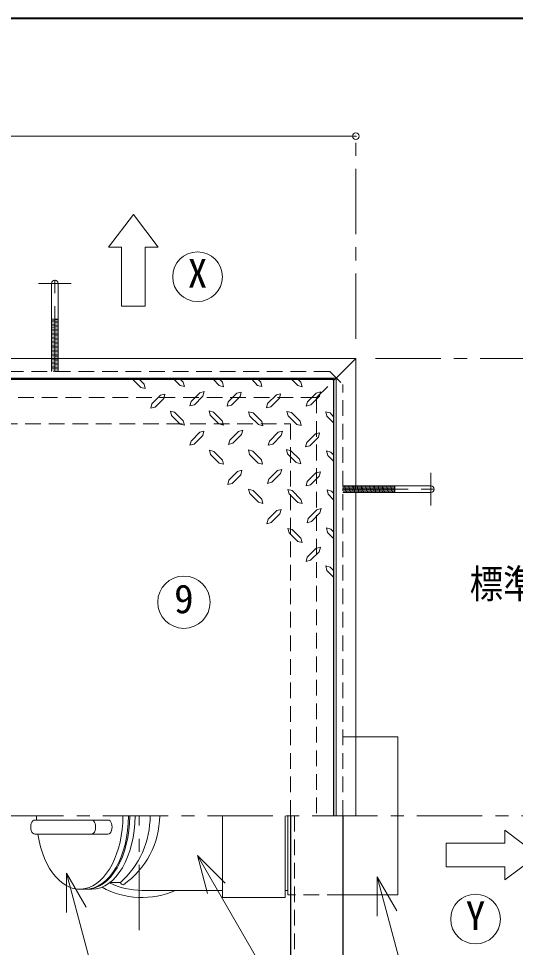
# Model space of a CAD drawing. Units: millimetres at full size, sheet at 1:10; details may follow other scales. Extents: x -2125 to 1925, y -1405 to 1405.
# Drawn here: x 194 to 574, y 694 to 1405 of the extents above; entities that cross this region are included whole.
import ezdxf
from ezdxf.enums import TextEntityAlignment as Align

# ---------------------------------------------------------------- set-up
doc = ezdxf.new("R2010")
doc.units = ezdxf.units.MM
doc.header["$LTSCALE"] = 10
doc.header["$PDMODE"] = 32
doc.header["$PDSIZE"] = 5
doc.linetypes.add('CHAIN1', pattern=[8, 5, -1, 1, -1])
doc.linetypes.add('DASHED1', pattern=[1.8, 1.2, -0.6])
doc.layers.add('0-A', color=4, linetype='Continuous', lineweight=9)
doc.styles.add('ＭＳ ゴシック', font='')
doc.styles.get('ＭＳ ゴシック').set_extended_font_data('MS Gothic')

msp = doc.modelspace()

# ---------------------------------------------------------------- linework, layer by layer
at = {"layer": '0-A', "color": 1, "lineweight": 40}
msp.add_line((1925.2, 1405.02), (-2124.8, 1405.02), dxfattribs=at)
at = {"layer": '0-A'}
for p, q in [((-1147.8, 1315.02), (452.2, 1315.02)), ((282.2, 1255.02), (263.2, 1230.02)), ((282.2, 1255.02), (301.2, 1230.02)), ((263.2, 1230.02), (273.2, 1230.02)), ((301.2, 1230.02), (291.2, 1230.02)), ((224.7, 1174.92), (219.7, 1174.92)), ((219.7, 1174.05), (224.7, 1174.46)), ((219.7, 1173.04), (224.7, 1173.45)), ((219.7, 1172.04), (224.7, 1172.45)), ((219.7, 1171.04), (224.7, 1171.45)), ((219.7, 1170.03), (224.7, 1170.44)), ((219.7, 1169.03), (224.7, 1169.44)), ((219.7, 1168.03), (224.7, 1168.44)), ((219.7, 1167.02), (224.7, 1167.43)), ((219.7, 1166.02), (224.7, 1166.43)), ((219.7, 1165.02), (224.7, 1165.43)), ((219.7, 1164.01), (224.7, 1164.42)), ((219.7, 1163.01), (224.7, 1163.42)), ((219.7, 1162.01), (224.7, 1162.42)), ((219.7, 1161), (224.7, 1161.41)), ((219.7, 1160), (224.7, 1160.41)), ((219.7, 1159), (224.7, 1159.41)), ((219.7, 1157.99), (224.7, 1158.4)), ((219.7, 1156.99), (224.7, 1157.4)), ((219.7, 1155.99), (224.7, 1156.4)), ((219.7, 1154.98), (224.7, 1155.39)), ((219.7, 1153.98), (224.7, 1154.39)), ((219.7, 1152.98), (224.7, 1153.39)), ((219.7, 1151.97), (224.7, 1152.38)), ((219.7, 1150.97), (224.7, 1151.38)), ((219.7, 1149.97), (224.7, 1150.38)), ((219.7, 1148.96), (224.7, 1149.37)), ((219.7, 1147.96), (224.7, 1148.37)), ((219.7, 1146.96), (224.7, 1147.37)), ((219.7, 1145.95), (224.7, 1146.36)), ((220.54, 1145.02), (224.7, 1145.36)), ((437.2, 1130.02), (435.2, 1128.02)), ((281.6, 1129.02), (287.94, 1122.82)), ((286.58, 1129.02), (290.36, 1125.24)), ((313.14, 1129.02), (317.87, 1124.29)), ((343.07, 1129.02), (347.79, 1124.29)), ((351.15, 1123.35), (347.79, 1124.29)), ((348, 1129.02), (350.31, 1126.71)), ((350.31, 1126.71), (351.15, 1123.35)), ((372.64, 1129.02), (377.09, 1124.4)), ((380.45, 1123.56), (377.09, 1124.4)), ((377.4, 1129.02), (379.61, 1126.81)), ((379.61, 1126.81), (380.45, 1123.56)), ((403.02, 1129.02), (407.75, 1124.29)), ((411.11, 1123.35), (407.75, 1124.29)), ((407.85, 1129.02), (410.16, 1126.71)), ((410.16, 1126.71), (411.11, 1123.35)), ((296.24, 1110.22), (302.96, 1116.94)), ((302.96, 1116.94), (306.21, 1117.78)), ((306.21, 1117.78), (305.37, 1114.42)), ((328.79, 1109.59), (335.3, 1116.21)), ((354.72, 1111.69), (361.34, 1118.41)), ((357.14, 1109.28), (363.75, 1115.89)), ((384.75, 1110.43), (391.47, 1117.15)), ((391.47, 1117.15), (394.73, 1117.99)), ((394.73, 1117.99), (393.89, 1114.63)), ((415.31, 1111.8), (421.92, 1118.52)), ((417.72, 1109.38), (424.34, 1116)), ((421.92, 1118.52), (425.28, 1119.36)), ((425.28, 1119.36), (424.34, 1116)), ((296.24, 1110.22), (295.4, 1106.97)), ((298.76, 1107.81), (305.37, 1114.42)), ((326.27, 1112.01), (325.43, 1108.75)), ((328.79, 1109.59), (325.43, 1108.75)), ((354.72, 1111.69), (353.78, 1108.44)), ((357.14, 1109.28), (353.78, 1108.44)), ((384.75, 1110.43), (383.91, 1107.18)), ((387.27, 1108.02), (393.89, 1114.63)), ((415.31, 1111.8), (414.36, 1108.54)), ((417.72, 1109.38), (414.36, 1108.54)), ((298.76, 1107.81), (295.4, 1106.97)), ((313.67, 1103.92), (310.41, 1104.76)), ((311.25, 1101.4), (310.41, 1104.76)), ((313.67, 1103.92), (320.28, 1097.2)), ((340.97, 1101.51), (340.13, 1104.87)), ((343.38, 1103.92), (340.13, 1104.87)), ((343.38, 1103.92), (350.1, 1097.31)), ((373.62, 1103.4), (370.26, 1104.24)), ((371.21, 1100.88), (370.26, 1104.24)), ((373.62, 1103.4), (380.24, 1096.78)), ((387.27, 1108.02), (383.91, 1107.18)), ((400.5, 1101.09), (399.56, 1104.45)), ((402.92, 1103.5), (399.56, 1104.45)), ((402.92, 1103.5), (409.53, 1096.89)), ((432.53, 1103.4), (429.17, 1104.24)), ((430.11, 1100.88), (429.17, 1104.24)), ((432.53, 1103.4), (435.2, 1100.34)), ((311.25, 1101.4), (317.87, 1094.79)), ((340.97, 1101.51), (347.58, 1094.89)), ((350.94, 1094.05), (347.58, 1094.89)), ((350.1, 1097.31), (350.94, 1094.05)), ((371.21, 1100.88), (377.72, 1094.37)), ((380.24, 1096.78), (381.08, 1093.42)), ((400.5, 1101.09), (407.12, 1094.47)), ((410.48, 1093.63), (407.12, 1094.47)), ((409.53, 1096.89), (410.48, 1093.63)), ((430.11, 1100.88), (435.2, 1095.79)), ((326.27, 1081.77), (332.88, 1088.49)), ((332.88, 1088.49), (336.14, 1089.33)), ((336.14, 1089.33), (335.3, 1085.97)), ((355.88, 1082.5), (362.49, 1089.12)), ((362.49, 1089.12), (365.75, 1090.06)), ((365.75, 1090.06), (364.91, 1086.7)), ((381.08, 1093.42), (377.72, 1094.37)), ((386.12, 1081.77), (392.73, 1088.49)), ((392.73, 1088.49), (396.09, 1089.33)), ((396.09, 1089.33), (395.15, 1085.97)), ((421.29, 1087.23), (424.55, 1088.17)), ((424.55, 1088.17), (423.71, 1084.81)), ((326.27, 1081.77), (325.32, 1078.51)), ((328.68, 1079.35), (335.3, 1085.97)), ((355.88, 1082.5), (354.93, 1079.14)), ((358.29, 1080.09), (364.91, 1086.7)), ((386.12, 1081.77), (385.28, 1078.51)), ((388.64, 1079.35), (395.15, 1085.97)), ((414.68, 1080.61), (413.73, 1077.25)), ((414.68, 1080.61), (421.29, 1087.23)), ((417.09, 1078.2), (423.71, 1084.81)), ((328.68, 1079.35), (325.32, 1078.51)), ((343.59, 1073.89), (340.34, 1074.84)), ((341.18, 1071.48), (340.34, 1074.84)), ((343.59, 1073.89), (350.31, 1067.28)), ((358.29, 1080.09), (354.93, 1079.14)), ((373.41, 1074), (370.05, 1074.94)), ((371, 1071.58), (370.05, 1074.94)), ((373.41, 1074), (380.03, 1067.38)), ((388.64, 1079.35), (385.28, 1078.51)), ((402.5, 1074.42), (399.24, 1075.36)), ((400.08, 1072), (399.24, 1075.36)), ((402.5, 1074.42), (409.22, 1067.8)), ((417.09, 1078.2), (413.73, 1077.25)), ((433.16, 1073.37), (429.8, 1074.21)), ((430.74, 1070.85), (429.8, 1074.21)), ((433.16, 1073.37), (435.2, 1071.32)), ((341.18, 1071.48), (347.79, 1064.86)), ((350.31, 1067.28), (351.15, 1064.02)), ((371, 1071.58), (377.61, 1064.97)), ((380.03, 1067.38), (380.97, 1064.02)), ((400.08, 1072), (406.7, 1065.39)), ((409.22, 1067.8), (410.06, 1064.44)), ((430.74, 1070.85), (435.2, 1066.39)), ((351.15, 1064.02), (347.79, 1064.86)), ((380.97, 1064.02), (377.61, 1064.97)), ((385.7, 1052.68), (392.31, 1059.3)), ((410.06, 1064.44), (406.7, 1065.39)), ((355.25, 1051.84), (354.3, 1048.48)), ((357.66, 1049.43), (364.28, 1056.04)), ((385.7, 1052.68), (384.75, 1049.32)), ((388.11, 1050.27), (394.73, 1056.88)), ((415.1, 1050.79), (421.71, 1057.51)), ((417.62, 1048.38), (424.13, 1054.99)), ((421.71, 1057.51), (425.07, 1058.35)), ((425.07, 1058.35), (424.13, 1054.99)), ((357.66, 1049.43), (354.3, 1048.48)), ((371.21, 1041.55), (370.26, 1044.91)), ((373.62, 1043.97), (370.26, 1044.91)), ((388.11, 1050.27), (384.75, 1049.32)), ((403.55, 1043.86), (400.29, 1044.7)), ((401.13, 1041.34), (400.29, 1044.7)), ((415.1, 1050.79), (414.26, 1047.54)), ((417.62, 1048.38), (414.26, 1047.54)), ((452.2, 1043.35), (452.54, 1047.52)), ((453.14, 1042.52), (453.55, 1047.52)), ((454.14, 1042.52), (454.55, 1047.52)), ((455.15, 1042.52), (455.55, 1047.52)), ((456.15, 1042.52), (456.56, 1047.52)), ((457.15, 1042.52), (457.56, 1047.52)), ((458.16, 1042.52), (458.56, 1047.52)), ((459.16, 1042.52), (459.57, 1047.52)), ((460.16, 1042.52), (460.57, 1047.52)), ((461.17, 1042.52), (461.57, 1047.52)), ((462.17, 1042.52), (462.58, 1047.52)), ((463.17, 1042.52), (463.58, 1047.52)), ((464.18, 1042.52), (464.58, 1047.52)), ((465.18, 1042.52), (465.59, 1047.52)), ((466.18, 1042.52), (466.59, 1047.52)), ((467.19, 1042.52), (467.59, 1047.52)), ((468.19, 1042.52), (468.6, 1047.52)), ((469.19, 1042.52), (469.6, 1047.52)), ((470.2, 1042.52), (470.6, 1047.52)), ((471.2, 1042.52), (471.61, 1047.52)), ((472.2, 1042.52), (472.61, 1047.52)), ((473.21, 1042.52), (473.61, 1047.52)), ((474.21, 1042.52), (474.62, 1047.52)), ((475.21, 1042.52), (475.62, 1047.52)), ((476.22, 1042.52), (476.62, 1047.52)), ((477.22, 1042.52), (477.63, 1047.52)), ((478.22, 1042.52), (478.63, 1047.52)), ((479.23, 1042.52), (479.63, 1047.52)), ((480.23, 1042.52), (480.64, 1047.52)), ((481.23, 1042.52), (481.64, 1047.52)), ((482.1, 1047.52), (482.1, 1042.52)), ((371.21, 1041.55), (377.72, 1034.94)), ((373.62, 1043.97), (380.24, 1037.35)), ((401.13, 1041.34), (407.75, 1034.73)), ((403.55, 1043.86), (410.27, 1037.14)), ((431.06, 1041.03), (430.22, 1044.39)), ((433.58, 1043.55), (430.22, 1044.39)), ((431.06, 1041.03), (435.2, 1036.88)), ((433.58, 1043.55), (435.2, 1041.92)), ((381.08, 1033.99), (377.72, 1034.94)), ((380.24, 1037.35), (381.08, 1033.99)), ((411.11, 1033.89), (407.75, 1034.73)), ((410.27, 1037.14), (411.11, 1033.89)), ((385.17, 1021.92), (391.79, 1028.53)), ((387.59, 1019.5), (394.2, 1026.12)), ((415.73, 1022.55), (422.34, 1029.27)), ((418.25, 1020.13), (424.76, 1026.75)), ((422.34, 1029.27), (425.7, 1030.11)), ((425.7, 1030.11), (424.76, 1026.75)), ((385.17, 1021.92), (384.23, 1018.56)), ((387.59, 1019.5), (384.23, 1018.56)), ((415.73, 1022.55), (414.89, 1019.29)), ((418.25, 1020.13), (414.89, 1019.29)), ((403.55, 1014.04), (400.19, 1014.88)), ((401.13, 1011.52), (400.19, 1014.88)), ((401.13, 1011.52), (407.75, 1005.01)), ((403.55, 1014.04), (410.16, 1007.43)), ((430.64, 1011.94), (429.69, 1015.3)), ((433.05, 1014.46), (429.69, 1015.3)), ((430.64, 1011.94), (435.2, 1007.19)), ((433.05, 1014.46), (435.2, 1012.31)), ((411.11, 1004.07), (407.75, 1005.01)), ((410.16, 1007.43), (411.11, 1004.07)), ((415.1, 992.94), (421.71, 999.55)), ((417.62, 990.52), (424.13, 997.14)), ((421.71, 999.55), (425.07, 1000.5)), ((425.07, 1000.5), (424.13, 997.14)), ((415.1, 992.94), (414.26, 989.58)), ((417.62, 990.52), (414.26, 989.58)), ((430.11, 982.86), (429.17, 986.22)), ((432.53, 985.38), (429.17, 986.22)), ((430.11, 982.86), (435.2, 977.56)), ((432.53, 985.38), (435.2, 982.7)), ((566.2, 784.02), (566.2, 774.02)), ((591.2, 765.02), (566.2, 784.02)), ((521.2, 756.02), (521.2, 774.02)), ((566.2, 774.02), (521.2, 774.02)), ((591.2, 765.02), (566.2, 746.02)), ((566.2, 756.02), (521.2, 756.02)), ((566.2, 746.02), (566.2, 756.02)), ((398.2, 737.87), (400.2, 737.87))]:
    msp.add_line(p, q, dxfattribs=at)
at = {"layer": '0-A', "linetype": 'CHAIN1'}
for p, q in [((452.2, 1160.02), (452.2, 1315.02)), ((222.2, 1135.02), (222.2, 1214.92)), ((234.7, 1202.42), (209.7, 1202.42)), ((467.2, 1145.02), (817.2, 1145.02)), ((509.6, 1057.52), (509.6, 1032.52)), ((442.2, 1045.02), (522.1, 1045.02)), ((-1261.13, 795.02), (817.2, 795.02)), ((286.7, 707.54), (286.7, 795.02))]:
    msp.add_line(p, q, dxfattribs=at)
at = {"layer": '0-A', "color": 7, "lineweight": 18}
for p, q in [((219.7, 1202.42), (219.7, 1145.02)), ((224.7, 1202.42), (224.7, 1145.02)), ((452.2, 1145.02), (-1147.8, 1145.02)), ((437.2, 1130.02), (452.2, 1145.02)), ((452.2, 1145.02), (452.2, 795.02)), ((437.2, 1130.02), (-1132.8, 1130.02)), ((437.2, 1130.02), (437.2, 795.02)), ((509.6, 1047.52), (452.2, 1047.52)), ((509.6, 1042.52), (452.2, 1042.52)), ((484.2, 855.52), (442.2, 855.52)), ((484.2, 855.52), (484.2, 734.52)), ((206.85, 791.83), (262.71, 791.83)), ((350.2, 795.02), (350.2, 732.52)), ((398.2, 732.52), (398.2, 795.02)), ((400.2, 795.02), (400.2, 734.52)), ((206.85, 780.99), (262.71, 780.99)), ((331.06, 764.68), (352.28, 743.47)), ((331.06, 764.68), (338.83, 735.71)), ((231, 751.09), (231, 721.09)), ((231, 751.09), (246, 725.11)), ((231, 751.09), (253.6, 666.72)), ((468.49, 748.32), (468.49, 718.32)), ((468.49, 748.32), (483.49, 722.34)), ((264.17, 744), (272.22, 744)), ((241.14, 738.9), (245.45, 738.9)), ((246.35, 738.9), (250.41, 738.9)), ((350.2, 738.02), (288.7, 738.02)), ((350.2, 732.52), (398.2, 732.52)), ((402.2, 734.52), (400.2, 734.52)), ((484.2, 734.52), (442.2, 734.52))]:
    msp.add_line(p, q, dxfattribs=at)
at = {"layer": '0-A', "linetype": 'DASHED1'}
for p, q in [((219.7, 1144.95), (220.54, 1145.02)), ((219.7, 1145.02), (219.7, 1135.02)), ((219.7, 1143.95), (224.7, 1144.36)), ((224.7, 1145.02), (224.7, 1135.02)), ((219.7, 1142.94), (224.7, 1143.35)), ((219.7, 1141.94), (224.7, 1142.35)), ((219.7, 1140.94), (224.7, 1141.35)), ((219.7, 1139.93), (224.7, 1140.34)), ((219.7, 1138.93), (224.7, 1139.34)), ((219.7, 1137.93), (224.7, 1138.34)), ((219.7, 1136.92), (224.7, 1137.33)), ((-1127.8, 1135.02), (432.2, 1135.02)), ((219.7, 1135.92), (224.7, 1136.33)), ((220.94, 1135.02), (224.7, 1135.33)), ((432.2, 1135.02), (442.2, 1125.02)), ((422.2, 1115.02), (435.2, 1128.02)), ((442.2, 795.02), (442.2, 1125.02)), ((422.2, 1115.02), (-903.2, 1115.02)), ((422.2, 1115.02), (422.2, 795.02)), ((-898.46, 1095.02), (402.2, 1095.02)), ((402.2, 795.02), (402.2, 1095.02)), ((452.2, 1047.52), (442.2, 1047.52)), ((442.2, 1043.76), (442.51, 1047.52)), ((443.11, 1042.52), (443.51, 1047.52)), ((444.11, 1042.52), (444.52, 1047.52)), ((445.11, 1042.52), (445.52, 1047.52)), ((446.12, 1042.52), (446.52, 1047.52)), ((447.12, 1042.52), (447.53, 1047.52)), ((448.12, 1042.52), (448.53, 1047.52)), ((449.13, 1042.52), (449.53, 1047.52)), ((450.13, 1042.52), (450.54, 1047.52)), ((451.13, 1042.52), (451.54, 1047.52)), ((452.2, 1042.52), (442.2, 1042.52)), ((452.14, 1042.52), (452.2, 1043.35)), ((442.2, 734.52), (402.2, 734.52))]:
    msp.add_line(p, q, dxfattribs=at)
at = {"layer": '0-A', "color": 5, "lineweight": 25}
for p, q in [((-906.78, 1129.02), (435.2, 1129.02)), ((435.2, 1129.02), (435.2, 795.02)), ((402.2, 795.02), (402.2, 495.02)), ((442.2, 795.02), (442.2, 475.02))]:
    msp.add_line(p, q, dxfattribs=at)
at = {"layer": '0-A', "color": 7, "linetype": 'DASHED1', "lineweight": 18}
msp.add_line((405.2, 795.02), (405.2, 492.02), dxfattribs=at)
at = {"layer": '0-A'}
for points in [[(273.2, 1230.02), (273.2, 1185.02), (282.2, 1185.02)], [(291.2, 1230.02), (291.2, 1185.02), (282.2, 1185.02)], [(290.36, 1125.24), (291.3, 1121.88), (287.94, 1122.82)], [(317.97, 1129.02), (320.28, 1126.71), (321.23, 1123.45), (317.87, 1124.29)], [(326.27, 1112.01), (332.88, 1118.73), (336.24, 1119.57), (335.3, 1116.21)], [(361.34, 1118.41), (364.59, 1119.25), (363.75, 1115.89)], [(320.28, 1097.2), (321.23, 1093.95), (317.87, 1094.79)], [(355.25, 1051.84), (361.86, 1058.46), (365.12, 1059.4), (364.28, 1056.04)], [(392.31, 1059.3), (395.67, 1060.14), (394.73, 1056.88)], [(391.79, 1028.53), (395.15, 1029.37), (394.2, 1026.12)]]:
    msp.add_lwpolyline(points, dxfattribs=at)
at = {"layer": '0-A', "color": 7, "lineweight": 18}
for points in [[(331.06, 764.68), (470.59, 523.02), (526.76, 523.02)], [(468.49, 748.32), (492.16, 659.98), (533.14, 659.98)]]:
    msp.add_lwpolyline(points, dxfattribs=at)
for centre, radius in [((331.2, 1207.52), 19), ((320.79, 958.45), 20), ((543.7, 716.02), 19)]:
    msp.add_circle(centre, radius, dxfattribs=at)
for centre, radius, start, end in [((222.2, 1202.42), 2.5, 0, 180), ((509.6, 1045.02), 2.5, 270, 90), ((226.43, 795.02), 68.56, 311.91058, 0), ((237.36, 795.46), 64.9, 305.04396, 359.61123), ((288.7, 795.02), 62.5, 240.7738, 294.21678), ((288.7, 795.02), 57, 244.11913, 270), ((274.53, 744.75), 2.42, 198.07433, 272.32864)]:
    msp.add_arc(centre, radius, start, end, dxfattribs=at)
for centre, major_axis, start_param, end_param in [((206.85, 786.41), (0, 5.42), 0, 3.141593), ((241.14, 795.02), (0, 56.12), 1.570796, 1.627645), ((241.14, 795.02), (0, 56.12), 1.823477, 4.712389), ((245.45, 795.02), (0, 56.12), 3.141593, 4.712389), ((246.35, 795.02), (0, 56.12), 3.141593, 4.712389), ((250.09, 786.41), (0, -5.42), 6.283185, 9.424778), ((250.41, 795.02), (0, 56.12), 3.141593, 4.712389), ((262.71, 786.41), (0, -5.42), 6.283185, 9.424778)]:
    msp.add_ellipse(centre, major_axis=major_axis, ratio=0.588235, start_param=start_param, end_param=end_param, dxfattribs=at)
at = {"layer": '0-A'}
msp.add_point((452.2, 1315.02), dxfattribs=at)

# ---------------------------------------------------------------- texts
at = {"layer": '0-A', "color": 7, "style": 'ＭＳ ゴシック'}
for s, p in [('X', (323.7, 1192.52)), ('9', (313.29, 943.45)), ('Y', (536.2, 701.02))]:
    msp.add_text(s, height=21.99, dxfattribs=at).set_placement(p, align=Align.BOTTOM_LEFT)
at = {"layer": '0-A', "color": 7, "style": 'ＭＳ ゴシック', "width": 0.85}
msp.add_text('標準点検蓋伏せ図', height=21.99, dxfattribs=at).set_placement((539.27, 955.02), align=Align.BOTTOM_LEFT)

doc.saveas('drawing.dxf')
